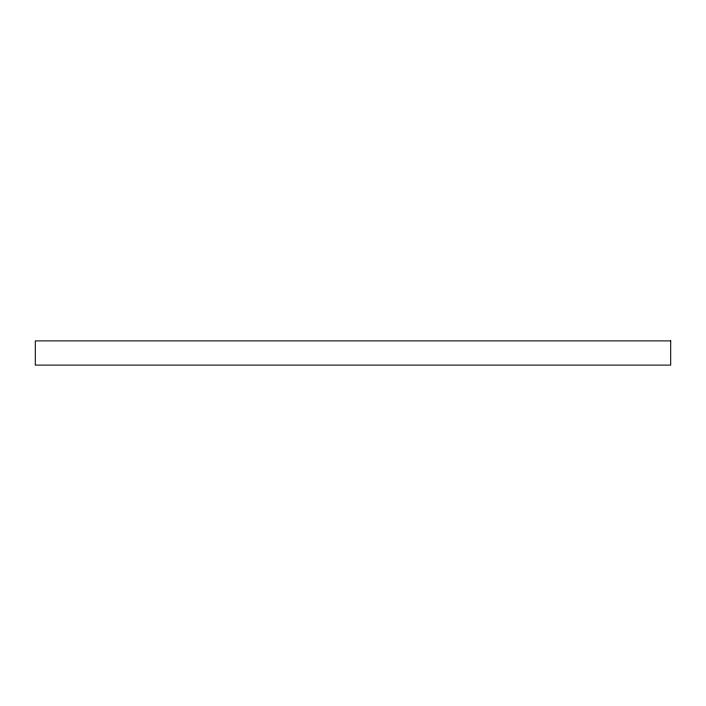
<?xml version="1.0" encoding="UTF-8"?>
<svg xmlns="http://www.w3.org/2000/svg" width="706" height="706" viewBox="0 0 706 706"><rect width="100%" height="100%" fill="white"/><g stroke="black" fill="none" stroke-linecap="round" stroke-linejoin="round"><path stroke-width="1.06" d="M670.7 340.892L35.3 340.892L35.3 365.108L670.7 365.108L670.7 340.892"/></g></svg>
